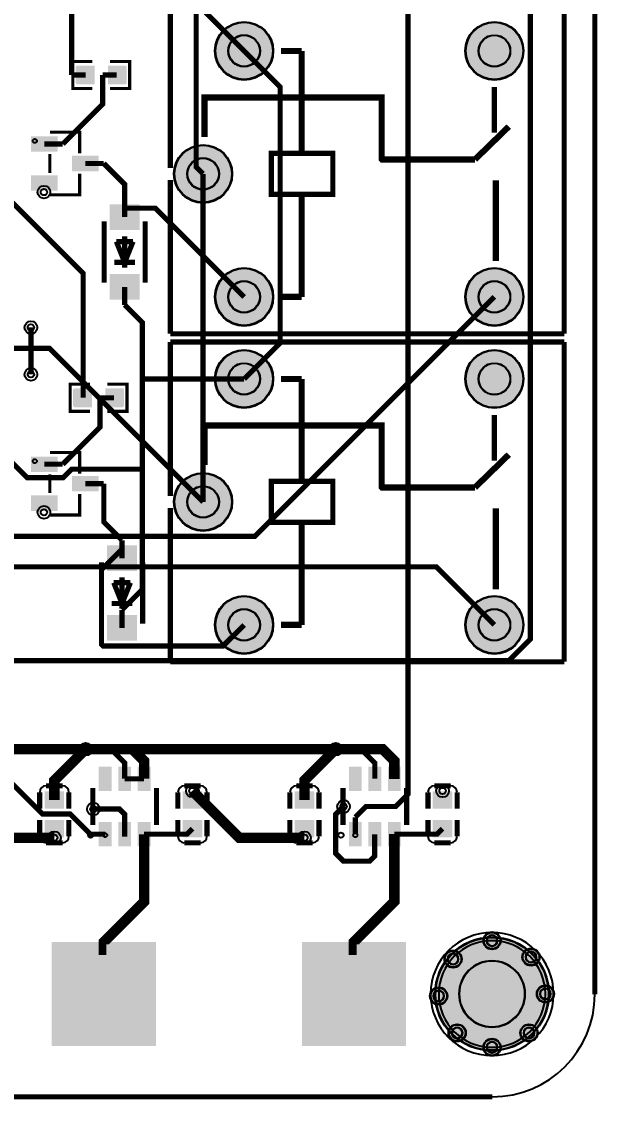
# Model space of a CAD drawing. Header units: millimetres. Extents: x -1 to 60, y -99 to 2.
# Drawn here: x 32.1 to 60.1, y -99.1 to -46.5 of the extents above; entities that cross this region are included whole.
import ezdxf

# ---------------------------------------------------------------- set-up
doc = ezdxf.new("R2010")
doc.units = ezdxf.units.MM
for name, color, linetype, true_color in [('BoardOutLine', 7, 'Continuous', 0xff00ff), ('BottomLayer', 7, 'Continuous', 0x0000ff), ('BottomSolderMaskLayer', 7, 'Continuous', 0xaa00ff), ('Document', 7, 'Continuous', 0xffffff), ('Hole', 7, 'Continuous', 0x222222), ('Multi-Layer', 7, 'Continuous', 0xc0c0c0), ('TopLayer', 7, 'Continuous', 0xff0000), ('TopPasteMaskLayer', 7, 'Continuous', 0x808080), ('TopSilkLayer', 7, 'Continuous', 0xffcc00), ('TopSolderMaskLayer', 7, 'Continuous', 0x800080)]:
    doc.layers.add(name, color=color, linetype=linetype, true_color=true_color)

msp = doc.modelspace()

# ---------------------------------------------------------------- hatches: boundary and pattern name
at = {"layer": 'BottomSolderMaskLayer'}
for points in [[(41.484, -47.975, 1), (44.328, -47.975, 1)], [(53.684, -47.976, 1), (56.529, -47.976, 1)], [(39.484, -53.975, 1), (42.328, -53.975, 1)], [(41.484, -59.975, 1), (44.328, -59.975, 1)], [(53.684, -59.975, 1), (56.529, -59.975, 1)], [(41.484, -63.977, 1), (44.328, -63.977, 1)], [(53.684, -63.978, 1), (56.529, -63.978, 1)], [(39.484, -69.977, 1), (42.328, -69.977, 1)], [(41.484, -75.977, 1), (44.328, -75.977, 1)], [(53.684, -75.977, 1), (56.529, -75.977, 1)], [(54.566, -91.38, 1), (55.417, -91.38, 1)], [(52.216, -93.98, 1), (57.767, -93.98, 1)], [(52.666, -92.28, 1), (53.517, -92.28, 1)], [(56.466, -92.18, 1), (57.316, -92.18, 1)], [(57.166, -93.98, 1), (58.016, -93.98, 1)], [(51.966, -94.08, 1), (52.817, -94.08, 1)], [(52.866, -95.88, 1), (53.716, -95.88, 1)], [(56.366, -95.88, 1), (57.217, -95.88, 1)], [(54.566, -96.58, 1), (55.417, -96.58, 1)]]:
    msp.add_hatch(color=256, dxfattribs=at).paths.add_polyline_path(points)
at = {"layer": 'Document'}
for points in [[(36.871, -55.603), (36.871, -56.477), (37.041, -56.477), (37.041, -55.603), (37.031, -55.603)], [(37.462, -55.956), (36.587, -55.956), (36.587, -56.126), (37.462, -56.126), (37.462, -56.116)], [(36.943, -59.076), (36.943, -59.951), (37.112, -59.951), (37.112, -59.076), (37.103, -59.076)], [(36.744, -72.24), (36.744, -73.115), (36.914, -73.115), (36.914, -72.24), (36.904, -72.24)], [(37.335, -72.593), (36.46, -72.593), (36.46, -72.763), (37.335, -72.763), (37.335, -72.753)], [(36.816, -75.713), (36.816, -76.588), (36.985, -76.588), (36.985, -75.713), (36.976, -75.713)]]:
    msp.add_hatch(color=256, dxfattribs=at).paths.add_polyline_path(points)
at = {"layer": 'Multi-Layer'}
for points in [[(41.509, -47.975, 1), (44.303, -47.975, 1)], [(53.709, -47.976, 1), (56.503, -47.976, 1)], [(39.509, -53.975, 1), (42.303, -53.975, 1)], [(41.509, -59.975, 1), (44.303, -59.975, 1)], [(53.709, -59.975, 1), (56.503, -59.975, 1)], [(41.509, -63.977, 1), (44.303, -63.977, 1)], [(53.709, -63.978, 1), (56.503, -63.978, 1)], [(39.509, -69.977, 1), (42.303, -69.977, 1)], [(41.509, -75.977, 1), (44.303, -75.977, 1)], [(53.709, -75.977, 1), (56.503, -75.977, 1)], [(52.241, -93.98, 1), (57.741, -93.98, 1)], [(54.591, -91.38, 1), (55.391, -91.38, 1)], [(52.691, -92.28, 1), (53.491, -92.28, 1)], [(56.491, -92.18, 1), (57.291, -92.18, 1)], [(57.191, -93.98, 1), (57.991, -93.98, 1)], [(51.991, -94.08, 1), (52.791, -94.08, 1)], [(52.891, -95.88, 1), (53.691, -95.88, 1)], [(56.391, -95.88, 1), (57.191, -95.88, 1)], [(54.591, -96.58, 1), (55.391, -96.58, 1)]]:
    msp.add_hatch(color=256, dxfattribs=at).paths.add_polyline_path(points)
at = {"layer": 'TopLayer'}
for points in [[(35.591, -49.581), (35.591, -48.717), (34.785, -48.717), (34.785, -49.581)], [(36.291, -49.581), (36.291, -48.717), (37.098, -48.717), (37.098, -49.581)], [(33.788, -52.867), (32.538, -52.867), (32.538, -52.167), (33.788, -52.167)], [(35.788, -53.817), (34.538, -53.817), (34.538, -53.117), (35.788, -53.117)], [(33.788, -54.767), (32.538, -54.767), (32.538, -54.067), (33.788, -54.067)], [(36.384, -56.685), (36.384, -55.485), (37.784, -55.485), (37.784, -56.685)], [(36.384, -60.085), (36.384, -58.885), (37.784, -58.885), (37.784, -60.085)], [(35.464, -65.329), (35.464, -64.465), (34.658, -64.465), (34.658, -65.329)], [(36.164, -65.329), (36.164, -64.465), (36.971, -64.465), (36.971, -65.329)], [(33.788, -68.488), (32.538, -68.488), (32.538, -67.788), (33.788, -67.788)], [(35.788, -69.438), (34.538, -69.438), (34.538, -68.738), (35.788, -68.738)], [(33.788, -70.388), (32.538, -70.388), (32.538, -69.688), (33.788, -69.688)], [(36.257, -73.322), (36.257, -72.122), (37.657, -72.122), (37.657, -73.322)], [(36.257, -76.722), (36.257, -75.522), (37.657, -75.522), (37.657, -76.722)], [(36.434, -82.936), (36.434, -84.036), (35.834, -84.036), (35.834, -82.936)], [(37.384, -82.936), (37.384, -84.036), (36.784, -84.036), (36.784, -82.936)], [(38.334, -82.936), (38.334, -84.036), (37.734, -84.036), (37.734, -82.936)], [(48.626, -82.936), (48.626, -84.036), (48.026, -84.036), (48.026, -82.936)], [(49.576, -82.936), (49.576, -84.036), (48.976, -84.036), (48.976, -82.936)], [(50.526, -82.936), (50.526, -84.036), (49.926, -84.036), (49.926, -82.936)], [(33.205, -84.917), (33.205, -84.117), (34.105, -84.117), (34.105, -84.917)], [(40.836, -84.117), (40.836, -84.917), (39.936, -84.917), (39.936, -84.117)], [(45.397, -84.917), (45.397, -84.117), (46.297, -84.117), (46.297, -84.917)], [(53.028, -84.117), (53.028, -84.917), (52.128, -84.917), (52.128, -84.117)], [(33.205, -86.317), (33.205, -85.517), (34.105, -85.517), (34.105, -86.317)], [(36.434, -85.636), (36.434, -86.736), (35.834, -86.736), (35.834, -85.636)], [(37.384, -85.636), (37.384, -86.736), (36.784, -86.736), (36.784, -85.636)], [(38.334, -85.636), (38.334, -86.736), (37.734, -86.736), (37.734, -85.636)], [(40.836, -85.517), (40.836, -86.317), (39.936, -86.317), (39.936, -85.517)], [(45.397, -86.317), (45.397, -85.517), (46.297, -85.517), (46.297, -86.317)], [(48.626, -85.636), (48.626, -86.736), (48.026, -86.736), (48.026, -85.636)], [(49.576, -85.636), (49.576, -86.736), (48.976, -86.736), (48.976, -85.636)], [(50.526, -85.636), (50.526, -86.736), (49.926, -86.736), (49.926, -85.636)], [(53.028, -85.517), (53.028, -86.317), (52.128, -86.317), (52.128, -85.517)], [(33.528, -91.44), (33.528, -96.52), (38.608, -96.52), (38.608, -91.44)], [(45.72, -91.44), (45.72, -96.52), (50.8, -96.52), (50.8, -91.44)]]:
    msp.add_hatch(color=256, dxfattribs=at).paths.add_polyline_path(points)
at = {"layer": 'TopPasteMaskLayer'}
for points in [[(34.746, -49.599), (35.546, -49.599), (35.596, -49.549), (35.596, -49.321), (35.226, -49.321), (35.226, -48.991), (35.596, -48.991), (35.596, -48.749), (35.546, -48.699), (34.746, -48.699), (34.696, -48.749), (34.696, -49.549)], [(37.136, -48.699), (36.336, -48.699), (36.286, -48.749), (36.286, -48.977), (36.656, -48.977), (36.656, -49.307), (36.286, -49.307), (36.286, -49.549), (36.336, -49.599), (37.136, -49.599), (37.186, -49.549), (37.186, -48.749)], [(33.788, -52.867), (32.538, -52.867), (32.538, -52.167), (33.788, -52.167)], [(35.788, -53.817), (34.538, -53.817), (34.538, -53.117), (35.788, -53.117)], [(33.788, -54.767), (32.538, -54.767), (32.538, -54.067), (33.788, -54.067)], [(36.384, -56.685), (36.384, -55.485), (37.784, -55.485), (37.784, -56.685)], [(36.384, -60.085), (36.384, -58.885), (37.784, -58.885), (37.784, -60.085)], [(34.619, -65.347), (35.419, -65.347), (35.469, -65.297), (35.469, -65.069), (35.099, -65.069), (35.099, -64.739), (35.469, -64.739), (35.469, -64.497), (35.419, -64.447), (34.619, -64.447), (34.569, -64.497), (34.569, -65.297)], [(37.009, -64.447), (36.209, -64.447), (36.159, -64.497), (36.159, -64.725), (36.529, -64.725), (36.529, -65.055), (36.159, -65.055), (36.159, -65.297), (36.209, -65.347), (37.009, -65.347), (37.059, -65.297), (37.059, -64.497)], [(33.788, -68.488), (32.538, -68.488), (32.538, -67.788), (33.788, -67.788)], [(35.788, -69.438), (34.538, -69.438), (34.538, -68.738), (35.788, -68.738)], [(33.788, -70.388), (32.538, -70.388), (32.538, -69.688), (33.788, -69.688)], [(36.257, -73.322), (36.257, -72.122), (37.657, -72.122), (37.657, -73.322)], [(36.257, -76.722), (36.257, -75.522), (37.657, -75.522), (37.657, -76.722)], [(36.434, -82.936), (36.434, -84.036), (35.834, -84.036), (35.834, -82.936)], [(37.384, -82.936), (37.384, -84.036), (36.784, -84.036), (36.784, -82.936)], [(38.334, -82.936), (38.334, -84.036), (37.734, -84.036), (37.734, -82.936)], [(48.626, -82.936), (48.626, -84.036), (48.026, -84.036), (48.026, -82.936)], [(49.576, -82.936), (49.576, -84.036), (48.976, -84.036), (48.976, -82.936)], [(50.526, -82.936), (50.526, -84.036), (49.926, -84.036), (49.926, -82.936)], [(33.205, -84.917), (33.205, -84.117), (34.105, -84.117), (34.105, -84.917)], [(40.836, -84.117), (40.836, -84.917), (39.936, -84.917), (39.936, -84.117)], [(45.397, -84.917), (45.397, -84.117), (46.297, -84.117), (46.297, -84.917)], [(53.028, -84.117), (53.028, -84.917), (52.128, -84.917), (52.128, -84.117)], [(33.205, -86.317), (33.205, -85.517), (34.105, -85.517), (34.105, -86.317)], [(36.434, -85.636), (36.434, -86.736), (35.834, -86.736), (35.834, -85.636)], [(37.384, -85.636), (37.384, -86.736), (36.784, -86.736), (36.784, -85.636)], [(38.334, -85.636), (38.334, -86.736), (37.734, -86.736), (37.734, -85.636)], [(40.836, -85.517), (40.836, -86.317), (39.936, -86.317), (39.936, -85.517)], [(45.397, -86.317), (45.397, -85.517), (46.297, -85.517), (46.297, -86.317)], [(48.626, -85.636), (48.626, -86.736), (48.026, -86.736), (48.026, -85.636)], [(49.576, -85.636), (49.576, -86.736), (48.976, -86.736), (48.976, -85.636)], [(50.526, -85.636), (50.526, -86.736), (49.926, -86.736), (49.926, -85.636)], [(53.028, -85.517), (53.028, -86.317), (52.128, -86.317), (52.128, -85.517)]]:
    msp.add_hatch(color=256, dxfattribs=at).paths.add_polyline_path(points)
at = {"layer": 'TopSolderMaskLayer'}
for points in [[(41.484, -47.975, 1), (44.328, -47.975, 1)], [(53.684, -47.976, 1), (56.529, -47.976, 1)], [(35.616, -49.607), (35.616, -48.692), (34.759, -48.692), (34.759, -49.607)], [(36.266, -49.607), (36.266, -48.692), (37.123, -48.692), (37.123, -49.607)], [(33.813, -52.893), (32.513, -52.893), (32.513, -52.142), (33.813, -52.142)], [(39.484, -53.975, 1), (42.328, -53.975, 1)], [(35.813, -53.842), (34.513, -53.842), (34.513, -53.092), (35.813, -53.092)], [(33.813, -54.792), (32.513, -54.792), (32.513, -54.042), (33.813, -54.042)], [(36.354, -56.707), (36.354, -55.463), (37.814, -55.463), (37.814, -56.707)], [(36.354, -60.107), (36.354, -58.863), (37.814, -58.863), (37.814, -60.107)], [(41.484, -59.975, 1), (44.328, -59.975, 1)], [(53.684, -59.975, 1), (56.529, -59.975, 1)], [(41.484, -63.977, 1), (44.328, -63.977, 1)], [(53.684, -63.978, 1), (56.529, -63.978, 1)], [(35.489, -65.355), (35.489, -64.44), (34.632, -64.44), (34.632, -65.355)], [(36.139, -65.355), (36.139, -64.44), (36.996, -64.44), (36.996, -65.355)], [(33.813, -68.514), (32.513, -68.514), (32.513, -67.763), (33.813, -67.763)], [(35.813, -69.464), (34.513, -69.464), (34.513, -68.713), (35.813, -68.713)], [(39.484, -69.977, 1), (42.328, -69.977, 1)], [(33.813, -70.413), (32.513, -70.413), (32.513, -69.663), (33.813, -69.663)], [(36.227, -73.344), (36.227, -72.1), (37.687, -72.1), (37.687, -73.344)], [(41.484, -75.977, 1), (44.328, -75.977, 1)], [(53.684, -75.977, 1), (56.529, -75.977, 1)], [(36.227, -76.744), (36.227, -75.5), (37.687, -75.5), (37.687, -76.744)], [(36.448, -82.889), (36.448, -84.083), (35.82, -84.083), (35.82, -82.889)], [(37.398, -82.889), (37.398, -84.083), (36.77, -84.083), (36.77, -82.889)], [(38.348, -82.889), (38.348, -84.083), (37.72, -84.083), (37.72, -82.889)], [(48.64, -82.889), (48.64, -84.083), (48.012, -84.083), (48.012, -82.889)], [(49.59, -82.889), (49.59, -84.083), (48.962, -84.083), (48.962, -82.889)], [(50.54, -82.889), (50.54, -84.083), (49.912, -84.083), (49.912, -82.889)], [(33.176, -84.94), (33.176, -84.095), (34.134, -84.095), (34.134, -84.94)], [(40.865, -84.095), (40.865, -84.94), (39.907, -84.94), (39.907, -84.095)], [(45.369, -84.94), (45.369, -84.095), (46.326, -84.095), (46.326, -84.94)], [(53.057, -84.095), (53.057, -84.94), (52.1, -84.94), (52.1, -84.095)], [(33.176, -86.34), (33.176, -85.495), (34.134, -85.495), (34.134, -86.34)], [(36.448, -85.589), (36.448, -86.783), (35.82, -86.783), (35.82, -85.589)], [(37.398, -85.589), (37.398, -86.783), (36.77, -86.783), (36.77, -85.589)], [(38.348, -85.589), (38.348, -86.783), (37.72, -86.783), (37.72, -85.589)], [(40.865, -85.495), (40.865, -86.34), (39.907, -86.34), (39.907, -85.495)], [(45.369, -86.34), (45.369, -85.495), (46.326, -85.495), (46.326, -86.34)], [(48.64, -85.589), (48.64, -86.783), (48.012, -86.783), (48.012, -85.589)], [(49.59, -85.589), (49.59, -86.783), (48.962, -86.783), (48.962, -85.589)], [(50.54, -85.589), (50.54, -86.783), (49.912, -86.783), (49.912, -85.589)], [(53.057, -85.495), (53.057, -86.34), (52.1, -86.34), (52.1, -85.495)], [(54.566, -91.38, 1), (55.417, -91.38, 1)], [(52.216, -93.98, 1), (57.767, -93.98, 1)], [(52.666, -92.28, 1), (53.517, -92.28, 1)], [(56.466, -92.18, 1), (57.316, -92.18, 1)], [(57.166, -93.98, 1), (58.016, -93.98, 1)], [(51.966, -94.08, 1), (52.817, -94.08, 1)], [(52.866, -95.88, 1), (53.716, -95.88, 1)], [(56.366, -95.88, 1), (57.217, -95.88, 1)], [(54.566, -96.58, 1), (55.417, -96.58, 1)]]:
    msp.add_hatch(color=256, dxfattribs=at).paths.add_polyline_path(points)

# ---------------------------------------------------------------- linework, layer by layer
at = {"layer": 'BoardOutLine', "const_width": 0.254}
for points in [[(60, -5), (60, -94)], [(55, -99), (5, -99)]]:
    msp.add_lwpolyline(points, dxfattribs=at)
at = {"layer": 'BoardOutLine'}
msp.add_arc((55, -94), 5, 270, 0, dxfattribs=at)
at = {"layer": 'BottomLayer'}
for points, const_width in [([(42.906, -47.975), (41.142, -46.211), (41.142, -42.847), (42.654, -41.335), (42.654, -33.859)], 0.254), ([(40.906, -38.1), (40.566, -38.44), (40.566, -53.635), (40.906, -53.975)], 0.254), ([(55.106, -44.1), (56.854, -45.847), (56.854, -76.682), (55.816, -77.72), (4.831, -77.72)], 0.254), ([(40.906, -69.977), (40.906, -53.975)], 0.254), ([(3.556, -58.674), (2.392, -59.838), (2.392, -61.695), (3.182, -62.484), (33.413, -62.484), (40.906, -69.977)], 0.254), ([(55.106, -59.975), (43.426, -71.655), (28.111, -71.655), (24.198, -67.742), (2.977, -67.742), (2.449, -68.27), (2.449, -70.267), (3.556, -71.374)], 0.254), ([(55.106, -75.977), (52.272, -73.143), (16.839, -73.143), (13.8, -70.104), (4.826, -70.104), (3.556, -68.834)], 0.254), ([(14.097, -82.042), (47.371, -82.042)], 0.508), ([(33.655, -86.36), (30.988, -86.36), (28.702, -84.074)], 0.508), ([(45.847, -86.36), (42.672, -86.36), (40.386, -84.074)], 0.508)]:
    msp.add_lwpolyline(points, dxfattribs=dict(at, const_width=const_width))
at = {"layer": 'BottomSolderMaskLayer'}
for points in [[(54.994, -91.114), (54.988, -91.114)], [(53.094, -92.014), (53.088, -92.014)], [(54.994, -91.646), (54.988, -91.646)], [(56.894, -91.914), (56.888, -91.914)], [(53.094, -92.546), (53.088, -92.546)], [(54.994, -92.365), (54.989, -92.365)], [(56.894, -92.446), (56.888, -92.446)], [(52.394, -93.814), (52.388, -93.814)], [(57.594, -93.714), (57.588, -93.714)], [(52.394, -94.346), (52.388, -94.346)], [(57.594, -94.246), (57.588, -94.246)], [(53.294, -95.614), (53.288, -95.614)], [(54.994, -95.595), (54.989, -95.595)], [(56.794, -95.614), (56.789, -95.614)], [(53.294, -96.146), (53.288, -96.146)], [(56.794, -96.146), (56.789, -96.146)], [(54.994, -96.314), (54.988, -96.314)], [(54.994, -96.846), (54.988, -96.846)]]:
    msp.add_lwpolyline(points, close=True, dxfattribs=at)
for centre, radius in [((42.906, -47.975), 1.422), ((55.106, -47.976), 1.422), ((42.906, -47.975), 0.776), ((55.106, -47.976), 0.776), ((40.906, -53.975), 1.422), ((40.906, -53.975), 0.776), ((42.906, -59.975), 1.422), ((55.106, -59.975), 1.422), ((42.906, -59.975), 0.776), ((55.106, -59.975), 0.776), ((42.906, -63.977), 1.422), ((55.106, -63.978), 1.422), ((42.906, -63.977), 0.776), ((55.106, -63.978), 0.776), ((40.906, -69.977), 1.422), ((40.906, -69.977), 0.776), ((42.906, -75.977), 1.422), ((55.106, -75.977), 1.422), ((42.906, -75.977), 0.776), ((55.106, -75.977), 0.776), ((54.991, -91.38), 0.425), ((54.991, -93.98), 2.775), ((53.091, -92.28), 0.425), ((56.891, -92.18), 0.425), ((57.591, -93.98), 0.425), ((52.391, -94.08), 0.425), ((53.291, -95.88), 0.425), ((56.791, -95.88), 0.425), ((54.991, -96.58), 0.425)]:
    msp.add_circle(centre, radius, dxfattribs=at)
for centre, radius, start, end in [((54.988, -91.38), 0.266, 90, 270), ((54.994, -91.38), 0.266, 270, 90), ((53.088, -92.28), 0.266, 90, 270), ((53.094, -92.28), 0.266, 270, 90), ((56.888, -92.18), 0.266, 90, 270), ((56.894, -92.18), 0.266, 270, 90), ((54.989, -93.98), 1.615, 90, 270), ((54.994, -93.98), 1.615, 270, 90), ((52.388, -94.08), 0.266, 90, 270), ((52.394, -94.08), 0.266, 270, 90), ((57.588, -93.98), 0.266, 90, 270), ((57.594, -93.98), 0.266, 270, 90), ((53.288, -95.88), 0.266, 90, 270), ((53.294, -95.88), 0.266, 270, 90), ((56.789, -95.88), 0.266, 90, 270), ((56.794, -95.88), 0.266, 270, 90), ((54.988, -96.58), 0.266, 90, 270), ((54.994, -96.58), 0.266, 270, 90)]:
    msp.add_arc(centre, radius, start, end, dxfattribs=at)
at = {"layer": 'Document'}
for centre in [(32.703, -52.367), (32.703, -67.988), (36.134, -86.236), (48.326, -86.236)]:
    msp.add_circle(centre, 0.1, dxfattribs=at)
at = {"layer": 'Hole'}
for centre in [(33.147, -54.864), (32.512, -61.468), (32.512, -63.754), (33.147, -70.485), (35.179, -82.042), (47.371, -82.042), (40.386, -84.074), (52.578, -84.074), (35.56, -84.963), (47.752, -84.836), (33.655, -86.36), (45.847, -86.36)]:
    msp.add_circle(centre, 0.155, dxfattribs=at)
at = {"layer": 'Multi-Layer'}
for points in [[(54.994, -91.13), (54.989, -91.13)], [(54.994, -91.63), (54.989, -91.63)], [(56.894, -91.93), (56.888, -91.93)], [(53.094, -92.03), (53.089, -92.03)], [(53.094, -92.53), (53.089, -92.53)], [(54.994, -92.38), (54.989, -92.38)], [(56.894, -92.43), (56.888, -92.43)], [(52.394, -93.83), (52.389, -93.83)], [(57.594, -93.73), (57.589, -93.73)], [(52.394, -94.33), (52.389, -94.33)], [(57.594, -94.23), (57.589, -94.23)], [(53.294, -95.63), (53.289, -95.63)], [(54.994, -95.58), (54.989, -95.58)], [(56.794, -95.63), (56.789, -95.63)], [(53.294, -96.13), (53.289, -96.13)], [(56.794, -96.13), (56.789, -96.13)], [(54.994, -96.33), (54.989, -96.33)], [(54.994, -96.83), (54.989, -96.83)]]:
    msp.add_lwpolyline(points, close=True, dxfattribs=at)
for centre, radius in [((42.906, -47.975), 1.397), ((55.106, -47.976), 1.397), ((42.906, -47.975), 0.762), ((55.106, -47.976), 0.762), ((40.906, -53.975), 1.397), ((40.906, -53.975), 0.762), ((33.147, -54.864), 0.31), ((42.906, -59.975), 1.397), ((55.106, -59.975), 1.397), ((42.906, -59.975), 0.762), ((55.106, -59.975), 0.762), ((32.512, -61.468), 0.31), ((42.906, -63.977), 1.397), ((55.106, -63.978), 1.397), ((32.512, -63.754), 0.31), ((42.906, -63.977), 0.762), ((55.106, -63.978), 0.762), ((40.906, -69.977), 1.397), ((40.906, -69.977), 0.762), ((33.147, -70.485), 0.31), ((42.906, -75.977), 1.397), ((55.106, -75.977), 1.397), ((42.906, -75.977), 0.762), ((55.106, -75.977), 0.762), ((35.179, -82.042), 0.31), ((47.371, -82.042), 0.31), ((40.386, -84.074), 0.31), ((52.578, -84.074), 0.31), ((35.56, -84.963), 0.31), ((47.752, -84.836), 0.31), ((33.655, -86.36), 0.31), ((45.847, -86.36), 0.31), ((54.991, -93.98), 2.75), ((54.991, -91.38), 0.4), ((53.091, -92.28), 0.4), ((56.891, -92.18), 0.4), ((57.591, -93.98), 0.4), ((52.391, -94.08), 0.4), ((53.291, -95.88), 0.4), ((56.791, -95.88), 0.4), ((54.991, -96.58), 0.4)]:
    msp.add_circle(centre, radius, dxfattribs=at)
for centre, radius, start, end in [((54.989, -91.38), 0.25, 90, 270), ((54.994, -91.38), 0.25, 270, 90), ((56.888, -92.18), 0.25, 90, 270), ((56.894, -92.18), 0.25, 270, 90), ((53.089, -92.28), 0.25, 90, 270), ((53.094, -92.28), 0.25, 270, 90), ((54.989, -93.98), 1.6, 90, 270), ((54.994, -93.98), 1.6, 270, 90), ((52.389, -94.08), 0.25, 90, 270), ((52.394, -94.08), 0.25, 270, 90), ((57.589, -93.98), 0.25, 90, 270), ((57.594, -93.98), 0.25, 270, 90), ((53.289, -95.88), 0.25, 90, 270), ((53.294, -95.88), 0.25, 270, 90), ((56.789, -95.88), 0.25, 90, 270), ((56.794, -95.88), 0.25, 270, 90), ((54.989, -96.58), 0.25, 90, 270), ((54.994, -96.58), 0.25, 270, 90)]:
    msp.add_arc(centre, radius, start, end, dxfattribs=at)
at = {"layer": 'TopLayer'}
for points, const_width in [([(12.7, -17.78), (11.623, -18.857), (11.623, -33.5), (12.555, -34.433), (13.112, -34.433), (18.552, -39.873), (18.552, -70.671), (33.079, -85.198), (34.424, -85.198), (35.412, -86.186), (36.134, -86.186)], 0.254), ([(48.326, -85.357), (48.848, -84.835), (50.288, -84.835), (50.893, -84.23), (50.893, -27.988), (44.471, -21.566), (39.791, -21.566)], 0.254), ([(35.061, -64.897), (35.061, -58.825), (30.846, -54.61), (30.043, -54.61), (27.269, -51.836), (27.269, -45.049), (12.7, -30.48)], 0.254), ([(34.505, -49.149), (34.505, -38.995)], 0.254), ([(37.084, -44.108), (39.039, -44.108), (42.906, -47.975)], 0.254), ([(42.906, -63.977), (44.662, -62.221), (44.662, -49.731), (42.906, -47.975)], 0.254), ([(36.012, -49.149), (36.012, -50.573), (34.067, -52.517)], 0.254), ([(35.188, -49.149), (34.505, -49.149)], 0.254), ([(36.694, -49.149), (36.012, -49.149)], 0.254), ([(37.949, -68.38), (34.499, -68.38), (34.089, -68.79), (32.331, -68.79), (22.86, -59.319), (22.86, -51.974)], 0.254), ([(33.163, -52.517), (34.067, -52.517)], 0.254), ([(35.163, -53.467), (36.067, -53.467)], 0.254), ([(37.084, -55.206), (37.084, -54.484), (36.067, -53.467)], 0.254), ([(37.084, -55.645), (37.084, -55.206)], 0.254), ([(37.084, -55.645), (38.576, -55.645), (42.906, -59.975)], 0.254), ([(37.084, -56.085), (37.084, -55.645)], 0.254), ([(37.084, -59.485), (37.084, -60.364)], 0.254), ([(37.949, -63.977), (37.949, -61.229), (37.084, -60.364)], 0.254), ([(32.512, -61.468), (32.512, -63.754)], 0.258), ([(37.949, -68.38), (37.949, -63.977)], 0.254), ([(37.949, -63.977), (42.906, -63.977)], 0.254), ([(35.885, -64.897), (35.885, -66.321), (34.067, -68.138)], 0.254), ([(36.567, -64.897), (35.885, -64.897)], 0.254), ([(33.163, -68.138), (34.067, -68.138)], 0.254), ([(36.957, -75.243), (37.949, -74.251), (37.949, -68.38)], 0.254), ([(35.163, -69.088), (36.067, -69.088)], 0.254), ([(36.957, -71.843), (36.067, -70.953), (36.067, -69.088)], 0.254), ([(36.957, -72.282), (36.957, -71.843)], 0.254), ([(36.957, -72.282), (35.952, -73.287), (35.952, -76.929), (36.026, -77.003), (41.88, -77.003), (42.906, -75.977)], 0.254), ([(36.957, -72.722), (36.957, -72.282)], 0.254), ([(36.957, -76.122), (36.957, -75.243)], 0.254), ([(33.655, -84.517), (33.655, -83.566), (35.179, -82.042)], 0.508), ([(35.179, -82.042), (35.179, -82.042), (37.465, -82.042), (38.034, -82.611), (38.034, -83.486)], 0.508), ([(37.084, -83.486), (37.084, -82.712), (36.415, -82.042)], 0.254), ([(45.847, -84.516), (45.847, -83.566), (47.371, -82.042)], 0.508), ([(47.371, -82.042), (47.371, -82.042), (49.657, -82.042), (50.226, -82.611), (50.226, -83.487)], 0.508), ([(49.276, -83.486), (49.276, -82.712), (48.607, -82.042)], 0.254), ([(37.084, -83.486), (38.034, -83.486)], 0.254), ([(35.56, -84.963), (36.83, -84.963), (37.084, -85.217), (37.084, -86.313)], 0.258), ([(47.752, -84.836), (47.371, -85.217), (47.371, -87.122), (47.752, -87.503), (49.022, -87.503), (49.276, -87.249), (49.276, -86.186)], 0.258), ([(48.326, -86.186), (48.326, -85.357)], 0.254), ([(38.034, -86.186), (38.034, -89.474), (36.068, -91.44), (36.068, -91.822), (36.195, -91.821)], 0.508), ([(40.386, -85.917), (40.117, -86.186), (38.034, -86.186)], 0.254), ([(50.226, -86.185), (50.226, -89.474), (48.26, -91.44), (48.26, -91.821), (48.387, -91.821)], 0.508), ([(52.578, -85.917), (52.309, -86.186), (50.226, -86.186)], 0.254)]:
    msp.add_lwpolyline(points, dxfattribs=dict(at, const_width=const_width))
at = {"layer": 'TopSilkLayer'}
for points, const_width in [([(39.307, -46.175), (39.307, -53.68)], 0.254), ([(58.507, -61.775), (58.507, -46.175)], 0.254), ([(45.714, -47.975), (44.696, -47.975)], 0.3), ([(45.714, -52.924), (45.714, -47.975)], 0.3), ([(35.515, -49.81), (34.556, -49.81), (34.556, -48.488), (35.515, -48.488)], 0.152), ([(36.367, -49.81), (37.326, -49.81), (37.326, -48.488), (36.367, -48.488)], 0.152), ([(55.105, -49.728), (55.105, -51.956)], 0.254), ([(40.974, -52.175), (40.974, -50.248), (49.61, -50.248), (49.61, -53.248), (49.634, -53.272), (53.65, -53.272), (54.158, -53.272)], 0.3), ([(54.156, -53.274), (55.807, -51.666)], 0.3), ([(33.437, -51.941), (34.889, -51.941), (34.889, -52.973)], 0.152), ([(33.437, -53.923), (33.437, -53.012)], 0.152), ([(33.437, -54.993), (34.889, -54.993), (34.889, -53.962)], 0.152), ([(39.307, -54.27), (39.307, -61.775)], 0.254), ([(55.174, -58.232), (55.174, -54.288)], 0.3), ([(45.714, -59.975), (45.714, -55.026)], 0.3), ([(36.084, -59.285), (36.084, -56.285)], 0.254), ([(38.084, -59.285), (38.084, -56.285)], 0.254), ([(36.678, -57.277), (37.084, -58.293)], 0.254), ([(37.49, -57.277), (36.678, -57.277)], 0.254), ([(37.084, -58.547), (37.084, -57.023)], 0.254), ([(37.084, -58.293), (37.49, -57.277)], 0.254), ([(37.592, -58.293), (36.576, -58.293)], 0.254), ([(45.714, -59.975), (44.696, -59.975)], 0.3), ([(58.507, -61.775), (39.307, -61.775)], 0.254), ([(58.507, -62.177), (39.307, -62.177)], 0.254), ([(39.307, -62.177), (39.307, -69.682)], 0.254), ([(58.507, -77.777), (58.507, -62.177)], 0.254), ([(45.714, -63.977), (44.696, -63.977)], 0.3), ([(45.714, -68.926), (45.714, -63.977)], 0.3), ([(35.388, -65.558), (34.429, -65.558), (34.429, -64.237), (35.388, -64.237)], 0.152), ([(36.24, -65.558), (37.199, -65.558), (37.199, -64.237), (36.24, -64.237)], 0.152), ([(55.105, -65.73), (55.105, -67.958)], 0.254), ([(40.974, -68.177), (40.974, -66.25), (49.61, -66.25), (49.61, -69.25), (49.634, -69.274), (53.65, -69.274), (54.158, -69.274)], 0.3), ([(33.437, -67.562), (34.889, -67.562), (34.889, -68.594)], 0.152), ([(54.156, -69.276), (55.807, -67.668)], 0.3), ([(33.437, -69.544), (33.437, -68.633)], 0.152), ([(33.437, -70.614), (34.889, -70.614), (34.889, -69.583)], 0.152), ([(39.307, -70.272), (39.307, -77.777)], 0.254), ([(55.174, -74.234), (55.174, -70.29)], 0.3), ([(45.714, -75.977), (45.714, -71.028)], 0.3), ([(35.957, -75.922), (35.957, -72.922)], 0.254), ([(37.957, -75.922), (37.957, -72.922)], 0.254), ([(36.957, -75.184), (36.957, -73.66)], 0.254), ([(36.551, -73.914), (36.957, -74.93)], 0.254), ([(37.363, -73.914), (36.551, -73.914)], 0.254), ([(36.957, -74.93), (37.363, -73.914)], 0.254), ([(37.465, -74.93), (36.449, -74.93)], 0.254), ([(45.714, -75.977), (44.696, -75.977)], 0.3), ([(58.507, -77.777), (39.307, -77.777)], 0.254), ([(32.945, -84.937), (32.945, -84.137)], 0.254), ([(33.255, -83.827), (34.055, -83.827)], 0.254), ([(34.365, -84.937), (34.365, -84.137)], 0.254), ([(35.534, -83.936), (35.534, -85.736)], 0.254), ([(38.634, -83.936), (38.634, -85.736)], 0.254), ([(39.677, -84.937), (39.677, -84.137)], 0.254), ([(39.986, -83.827), (40.786, -83.827)], 0.254), ([(41.096, -84.937), (41.096, -84.137)], 0.254), ([(45.137, -84.937), (45.137, -84.137)], 0.254), ([(45.447, -83.827), (46.247, -83.827)], 0.254), ([(46.557, -84.937), (46.557, -84.137)], 0.254), ([(47.726, -83.936), (47.726, -85.736)], 0.254), ([(50.826, -83.936), (50.826, -85.736)], 0.254), ([(51.869, -84.937), (51.869, -84.137)], 0.254), ([(52.178, -83.827), (52.978, -83.827)], 0.254), ([(53.288, -84.937), (53.288, -84.137)], 0.254), ([(32.945, -85.497), (32.945, -86.297)], 0.254), ([(34.365, -85.497), (34.365, -86.297)], 0.254), ([(39.676, -85.497), (39.676, -86.297)], 0.254), ([(41.096, -85.497), (41.096, -86.297)], 0.254), ([(45.137, -85.497), (45.137, -86.297)], 0.254), ([(46.557, -85.497), (46.557, -86.297)], 0.254), ([(51.868, -85.497), (51.868, -86.297)], 0.254), ([(53.288, -85.497), (53.288, -86.297)], 0.254), ([(34.055, -86.607), (33.255, -86.607)], 0.254), ([(40.786, -86.607), (39.986, -86.607)], 0.254), ([(46.247, -86.607), (45.447, -86.607)], 0.254), ([(52.978, -86.607), (52.178, -86.607)], 0.254)]:
    msp.add_lwpolyline(points, dxfattribs=dict(at, const_width=const_width))
at = {"layer": 'TopSilkLayer', "const_width": 0.254}
for points in [[(44.231, -52.975), (47.231, -52.975), (47.231, -54.975), (44.231, -54.975), (44.231, -52.975)], [(44.231, -68.977), (47.231, -68.977), (47.231, -70.977), (44.231, -70.977), (44.231, -68.977)]]:
    msp.add_lwpolyline(points, close=True, dxfattribs=at)
at = {"layer": 'TopSilkLayer'}
for centre in [(35.433, -86.233), (47.625, -86.233)]:
    msp.add_circle(centre, 0.127, dxfattribs=at)
for centre, radius, start, end in [((33.255, -84.137), 0.31, 90, 180), ((34.055, -84.137), 0.31, 0, 90), ((39.986, -84.137), 0.31, 90, 179.9953), ((40.786, -84.137), 0.31, 0, 90), ((45.447, -84.137), 0.31, 90, 180), ((46.247, -84.137), 0.31, 0, 90), ((52.178, -84.137), 0.31, 90, 179.9953), ((52.978, -84.137), 0.31, 0, 90), ((33.255, -86.297), 0.31, 180.0047, 270), ((34.055, -86.297), 0.31, 270, 359.9953), ((39.986, -86.297), 0.31, 180, 270), ((40.786, -86.297), 0.31, 270, 0), ((45.447, -86.297), 0.31, 180.0047, 270), ((46.247, -86.297), 0.31, 270, 359.9953), ((52.178, -86.297), 0.31, 180, 270), ((52.978, -86.297), 0.31, 270, 0), ((54.991, -93.984), 3, 0.0701, 359.9299), ((54.991, -93.983), 2.6, 0.07, 359.93)]:
    msp.add_arc(centre, radius, start, end, dxfattribs=at)
at = {"layer": 'TopSolderMaskLayer'}
for points in [[(54.994, -91.114), (54.988, -91.114)], [(53.094, -92.014), (53.088, -92.014)], [(54.994, -91.646), (54.988, -91.646)], [(56.894, -91.914), (56.888, -91.914)], [(53.094, -92.546), (53.088, -92.546)], [(54.994, -92.365), (54.989, -92.365)], [(56.894, -92.446), (56.888, -92.446)], [(52.394, -93.814), (52.388, -93.814)], [(57.594, -93.714), (57.588, -93.714)], [(52.394, -94.346), (52.388, -94.346)], [(57.594, -94.246), (57.588, -94.246)], [(53.294, -95.614), (53.288, -95.614)], [(54.994, -95.595), (54.989, -95.595)], [(56.794, -95.614), (56.789, -95.614)], [(53.294, -96.146), (53.288, -96.146)], [(56.794, -96.146), (56.789, -96.146)], [(54.994, -96.314), (54.988, -96.314)], [(54.994, -96.846), (54.988, -96.846)]]:
    msp.add_lwpolyline(points, close=True, dxfattribs=at)
for centre, radius in [((42.906, -47.975), 1.422), ((55.106, -47.976), 1.422), ((42.906, -47.975), 0.776), ((55.106, -47.976), 0.776), ((40.906, -53.975), 1.422), ((40.906, -53.975), 0.776), ((42.906, -59.975), 1.422), ((55.106, -59.975), 1.422), ((42.906, -59.975), 0.776), ((55.106, -59.975), 0.776), ((42.906, -63.977), 1.422), ((55.106, -63.978), 1.422), ((42.906, -63.977), 0.776), ((55.106, -63.978), 0.776), ((40.906, -69.977), 1.422), ((40.906, -69.977), 0.776), ((42.906, -75.977), 1.422), ((55.106, -75.977), 1.422), ((42.906, -75.977), 0.776), ((55.106, -75.977), 0.776), ((54.991, -91.38), 0.425), ((54.991, -93.98), 2.775), ((53.091, -92.28), 0.425), ((56.891, -92.18), 0.425), ((57.591, -93.98), 0.425), ((52.391, -94.08), 0.425), ((53.291, -95.88), 0.425), ((56.791, -95.88), 0.425), ((54.991, -96.58), 0.425)]:
    msp.add_circle(centre, radius, dxfattribs=at)
for centre, radius, start, end in [((54.988, -91.38), 0.266, 90, 270), ((54.994, -91.38), 0.266, 270, 90), ((53.088, -92.28), 0.266, 90, 270), ((53.094, -92.28), 0.266, 270, 90), ((56.888, -92.18), 0.266, 90, 270), ((56.894, -92.18), 0.266, 270, 90), ((54.989, -93.98), 1.615, 90, 270), ((54.994, -93.98), 1.615, 270, 90), ((52.388, -94.08), 0.266, 90, 270), ((52.394, -94.08), 0.266, 270, 90), ((57.588, -93.98), 0.266, 90, 270), ((57.594, -93.98), 0.266, 270, 90), ((53.288, -95.88), 0.266, 90, 270), ((53.294, -95.88), 0.266, 270, 90), ((56.789, -95.88), 0.266, 90, 270), ((56.794, -95.88), 0.266, 270, 90), ((54.988, -96.58), 0.266, 90, 270), ((54.994, -96.58), 0.266, 270, 90)]:
    msp.add_arc(centre, radius, start, end, dxfattribs=at)

doc.saveas('drawing.dxf')
